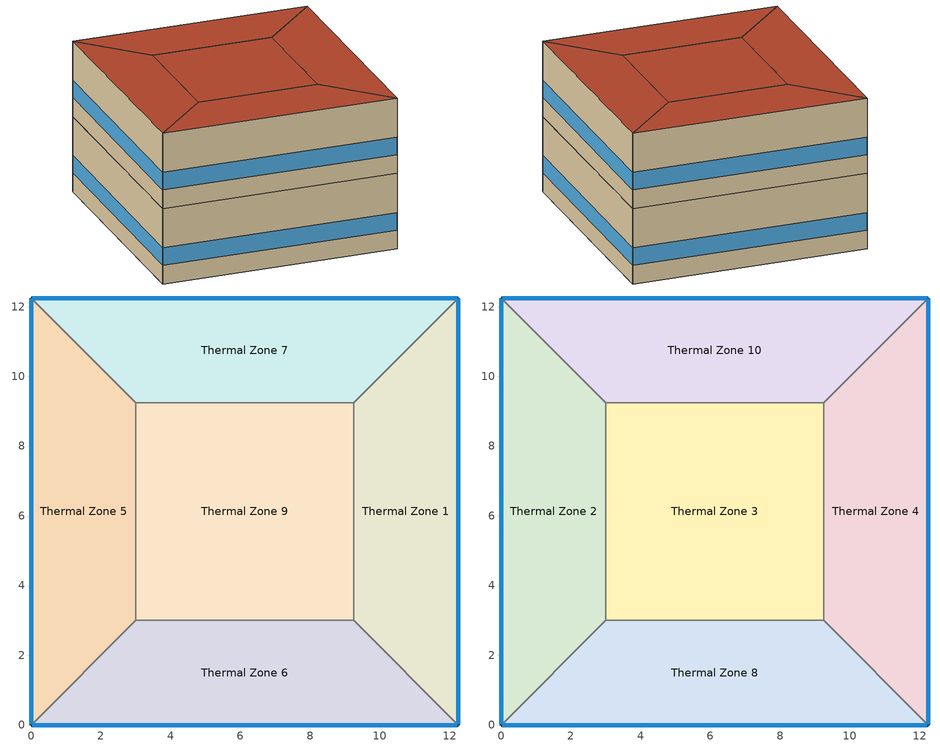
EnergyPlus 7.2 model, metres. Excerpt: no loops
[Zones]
Thermal Zone 7
 floor ground (000_ExtSlabCarpet_4in_ClimateZone 1-8): 0,12.25 12.25,12.25 9.25,9.25 3,9.25 z0
 wall outside (ASHRAE_189.1-2009_ExtWall_SteelFrame_ClimateZone 4-8): 12.25,12.25 0,12.25 z0:4
 wall to Thermal Zone 1 (000_Interior Wall): 9.25,9.25 12.25,12.25 z0:4
 wall to Thermal Zone 9 (000_Interior Wall): 3,9.25 9.25,9.25 z0:4
 wall to Thermal Zone 5 (000_Interior Wall): 0,12.25 3,9.25 z0:4
 window (ASHRAE_189.1-2009_ExtWindow_ClimateZone 4-5): 12.22,12.25 0.03,12.25 z1:1.92
Thermal Zone 1
 floor ground (000_ExtSlabCarpet_4in_ClimateZone 1-8): 12.25,12.25 12.25,0 9.25,3 9.25,9.25 z0
 wall outside (ASHRAE_189.1-2009_ExtWall_SteelFrame_ClimateZone 4-8): 12.25,0 12.25,12.25 z0:4
 wall to Thermal Zone 6 (000_Interior Wall): 9.25,3 12.25,0 z0:4
 wall to Thermal Zone 9 (000_Interior Wall): 9.25,9.25 9.25,3 z0:4
 window (ASHRAE_189.1-2009_ExtWindow_ClimateZone 4-5): 12.25,0.03 12.25,12.22 z1:1.92
Thermal Zone 5
 floor ground (000_ExtSlabCarpet_4in_ClimateZone 1-8): 0,0 0,12.25 3,9.25 3,3 z0
 wall outside (ASHRAE_189.1-2009_ExtWall_SteelFrame_ClimateZone 4-8): 0,12.25 0,0 z0:4
 wall to Thermal Zone 6 (000_Interior Wall): 0,0 3,3 z0:4
 wall to Thermal Zone 9 (000_Interior Wall): 3,3 3,9.25 z0:4
 window (ASHRAE_189.1-2009_ExtWindow_ClimateZone 4-5): 0,12.22 0,0.03 z1:1.92
Thermal Zone 6
 floor ground (000_ExtSlabCarpet_4in_ClimateZone 1-8): 12.25,0 0,0 3,3 9.25,3 z0
 wall outside (ASHRAE_189.1-2009_ExtWall_SteelFrame_ClimateZone 4-8): 0,0 12.25,0 z0:4
 wall to Thermal Zone 9 (000_Interior Wall): 9.25,3 3,3 z0:4
 window (ASHRAE_189.1-2009_ExtWindow_ClimateZone 4-5): 0.03,0 12.22,0 z1:1.92
Thermal Zone 9
 floor ground (000_ExtSlabCarpet_4in_ClimateZone 1-8): 3,3 3,9.25 9.25,9.25 9.25,3 z0
Thermal Zone 2
 floor to Thermal Zone 5 (000_Interior Floor): 0,0 0,12.25 3,9.25 3,3 z4
 wall outside (ASHRAE_189.1-2009_ExtWall_SteelFrame_ClimateZone 4-8): 0,12.25 0,0 z4:8
 wall to Thermal Zone 8 (000_Interior Wall): 0,0 3,3 z4:8
 wall to Thermal Zone 3 (000_Interior Wall): 3,3 3,9.25 z4:8
 wall to Thermal Zone 10 (000_Interior Wall): 3,9.25 0,12.25 z4:8
 window (ASHRAE_189.1-2009_ExtWindow_ClimateZone 4-5): 0,12.22 0,0.03 z5:5.92
 roof outside (ASHRAE_189.1-2009_ExtRoof_IEAD_ClimateZone 2-5): 3,3 3,9.25 0,12.25 0,0 z8
Thermal Zone 8
 floor to Thermal Zone 6 (000_Interior Floor): 12.25,0 0,0 3,3 9.25,3 z4
 wall outside (ASHRAE_189.1-2009_ExtWall_SteelFrame_ClimateZone 4-8): 0,0 12.25,0 z4:8
 wall to Thermal Zone 4 (000_Interior Wall): 12.25,0 9.25,3 z4:8
 wall to Thermal Zone 3 (000_Interior Wall): 9.25,3 3,3 z4:8
 window (ASHRAE_189.1-2009_ExtWindow_ClimateZone 4-5): 0.03,0 12.22,0 z5:5.92
 roof outside (ASHRAE_189.1-2009_ExtRoof_IEAD_ClimateZone 2-5): 9.25,3 3,3 0,0 12.25,0 z8
Thermal Zone 4
 floor to Thermal Zone 1 (000_Interior Floor): 12.25,12.25 12.25,0 9.25,3 9.25,9.25 z4
 wall outside (ASHRAE_189.1-2009_ExtWall_SteelFrame_ClimateZone 4-8): 12.25,0 12.25,12.25 z4:8
 wall to Thermal Zone 10 (000_Interior Wall): 12.25,12.25 9.25,9.25 z4:8
 wall to Thermal Zone 3 (000_Interior Wall): 9.25,9.25 9.25,3 z4:8
 window (ASHRAE_189.1-2009_ExtWindow_ClimateZone 4-5): 12.25,0.03 12.25,12.22 z5:5.92
 roof outside (ASHRAE_189.1-2009_ExtRoof_IEAD_ClimateZone 2-5): 9.25,9.25 9.25,3 12.25,0 12.25,12.25 z8
Thermal Zone 10
 floor to Thermal Zone 7 (000_Interior Floor): 0,12.25 12.25,12.25 9.25,9.25 3,9.25 z4
 wall outside (ASHRAE_189.1-2009_ExtWall_SteelFrame_ClimateZone 4-8): 12.25,12.25 0,12.25 z4:8
 wall to Thermal Zone 3 (000_Interior Wall): 3,9.25 9.25,9.25 z4:8
 window (ASHRAE_189.1-2009_ExtWindow_ClimateZone 4-5): 12.22,12.25 0.03,12.25 z5:5.92
 roof outside (ASHRAE_189.1-2009_ExtRoof_IEAD_ClimateZone 2-5): 3,9.25 9.25,9.25 12.25,12.25 0,12.25 z8
Thermal Zone 3
 floor to Thermal Zone 9 (000_Interior Floor): 3,3 3,9.25 9.25,9.25 9.25,3 z4
 roof outside (ASHRAE_189.1-2009_ExtRoof_IEAD_ClimateZone 2-5): 9.25,3 9.25,9.25 3,9.25 3,3 z8
[Site:Location]
Phoenix Sky Harbor Intl Ap_AZ_USA Design_Conditions: Latitude {deg}=33.45; Longitude {deg}=-111.98; Time Zone {hr}=-7; Elevation {m}=337
[SizingPeriod:DesignDay] Day of Month=21; Dry-Bulb Temperature Range Modifier Type=DefaultMultipliers; Barometric Pressure {Pa}=97342; Rain Indicator=No; Snow Indicator=No; Daylight Saving Time Indicator=No
Name | Month | Day Type | Maximum Dry-Bulb Temperature {C} | Daily Dry-Bulb Temperature Range {deltaC} | Humidity Condition Type | Wetbulb or DewPoint at Maximum Dry-Bulb {C} | Wind Speed {m/s} | Wind Direction {deg} | Solar Model Indicator | Sky Clearness | Enthalpy at Maximum Dry-Bulb {J/kg} | ASHRAE Clear Sky Optical Depth for Beam Irradiance (taub) | ASHRAE Clear Sky Optical Depth for Diffuse Irradiance (taud)
Phoenix Sky Harbor Intl Ap Ann Hum_n 99% Condns DP=>MCDB | 12 | WinterDesignDay | 17 | 0 | Dewpoint | -11.9 | 1.7 | 100 | ASHRAEClearSky | 0
Phoenix Sky Harbor Intl Ap Ann Htg 99.6% Condns DB | 12 | WinterDesignDay | 3.7 | 0 | Wetbulb | 3.7 | 1.7 | 100 | ASHRAEClearSky | 0
Phoenix Sky Harbor Intl Ap Ann Clg .4% Condns Enth=>MDB | 7 | SummerDesignDay | 35.3 | 12 | Enthalpy |  | 4.1 | 260 | ASHRAETau |  | 75600 | 0.588 | 1.653
Phoenix Sky Harbor Intl Ap Ann Hum_n 99.6% Condns DP=>MCDB | 12 | WinterDesignDay | 15.4 | 0 | Dewpoint | -14.5 | 1.7 | 100 | ASHRAEClearSky | 0
[Building]
Building 1
[Material] Thermal Absorptance=0.9
Name | Roughness | Thickness {m} | Conductivity {W/m-K} | Density {kg/m3} | Specific Heat {J/kg-K} | Solar Absorptance | Visible Absorptance
000_F16 Acoustic tile | MediumSmooth | 0.0191 | 0.06 | 368 | 590 | 0.7 | 0.7
Metal Decking | MediumSmooth | 0.0015 | 45.006 | 7680 | 418.4 | 0.7 | 0.3
000_M11 100mm lightweight concrete | MediumRough | 0.1016 | 0.53 | 1280 | 840 | 0.7 | 0.7
Wall Insulation [39] | MediumRough | 0.1184 | 0.045 | 265 | 836.8 | 0.7 | 0.7
000_G01a 19mm gypsum board | MediumSmooth | 0.019 | 0.16 | 800 | 1090 | 0.7 | 0.7
1/2IN Gypsum | Smooth | 0.0127 | 0.16 | 784.9 | 830 | 0.92 | 0.92
Roof Membrane | VeryRough | 0.0095 | 0.16 | 1121.29 | 1460 | 0.7 | 0.7
MAT-CC05 4 HW CONCRETE | Rough | 0.1016 | 1.311 | 2240 | 836.8 | 0.7 | 0.7
Roof Insulation [21] | MediumRough | 0.2105 | 0.049 | 265 | 836.8 | 0.7 | 0.7
[Material:AirGap]
Name | Thermal Resistance {m2-K/W}
000_F05 Ceiling air space resistance | 0.18
000_F04 Wall air space resistance | 0.15
[Material:NoMass] Thermal Absorptance=0.9; Solar Absorptance=0.7
Name | Roughness | Thermal Resistance {m2-K/W} | Visible Absorptance
CP02 CARPET PAD | VeryRough | 0.2165 | 0.8
MAT-SHEATH | Rough | 0.3626 | 0.7
[WindowMaterial:Glazing]
Theoretical Glass [207]: Optical Data Type=SpectralAverage; Thickness {m}=0.003; Solar Transmittance at Normal Incidence=0.3311; Front Side Solar Reflectance at Normal Incidence=0.6189; Back Side Solar Reflectance at Normal Incidence=0.6189; Visible Transmittance at Normal Incidence=0.44; Front Side Visible Reflectance at Normal Incidence=0.51; Back Side Visible Reflectance at Normal Incidence=0.51; Infrared Transmittance at Normal Incidence=0; Front Side Infrared Hemispherical Emissivity=0.9; Back Side Infrared Hemispherical Emissivity=0.9; Conductivity {W/m-K}=0.0133; Dirt Correction Factor for Solar and Visible Transmittance=1; Solar Diffusing=No
[Construction]
000_ExtSlabCarpet_4in_ClimateZone 1-8: MAT-CC05 4 HW CONCRETE, CP02 CARPET PAD
000_Interior Floor: 000_F16 Acoustic tile, 000_F05 Ceiling air space resistance, 000_M11 100mm lightweight concrete
ASHRAE_189.1-2009_ExtRoof_IEAD_ClimateZone 2-5: Roof Membrane, Roof Insulation [21], Metal Decking
000_Interior Wall: 000_G01a 19mm gypsum board, 000_F04 Wall air space resistance, 000_G01a 19mm gypsum board
ASHRAE_189.1-2009_ExtWall_SteelFrame_ClimateZone 4-8: MAT-SHEATH, Wall Insulation [39], 1/2IN Gypsum
ASHRAE_189.1-2009_ExtWindow_ClimateZone 4-5: Theoretical Glass [207]
[AvailabilityManager:Scheduled]
Name | Schedule
AvailabilityManager:Scheduled {8bd7b560-0098-4408-ab3c-5f8ecd34ef63} | Schedule:Compact {f2a8f0a3-6abb-4eea-b27b-1ce39de39f85}
AvailabilityManager:Scheduled {48826444-7d1f-41cd-a5e6-73e40ac08647} | Schedule:Compact {8e4b8bad-87d2-4187-9f91-8ab172c5fe4e}
[Zone]
Thermal Zone 2; Thermal Zone 7; Thermal Zone 8; Thermal Zone 1; Thermal Zone 4; Thermal Zone 5; Thermal Zone 10; Thermal Zone 6; Thermal Zone 9; Thermal Zone 3
[Schedule:Compact]
Schedule:Compact {f2a8f0a3-6abb-4eea-b27b-1ce39de39f85}; Schedule:Compact {8e4b8bad-87d2-4187-9f91-8ab172c5fe4e}: Through: 12/31, For: AllDays, Until: 24:00, 1
